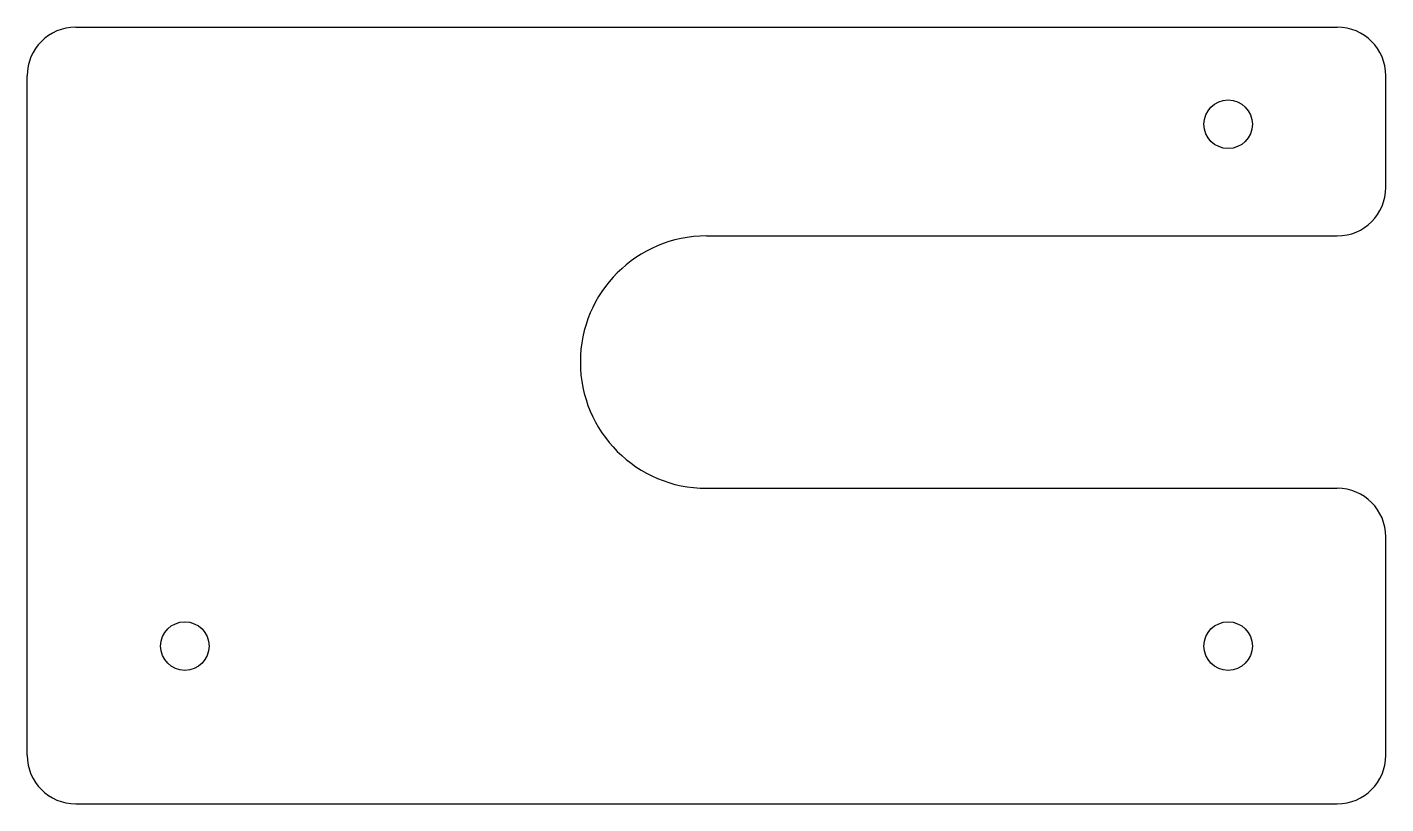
# Model space of a CAD drawing. Extents: x -70 to 70, y 295 to 375.
import ezdxf

# ---------------------------------------------------------------- set-up
doc = ezdxf.new("R2010")
doc.units = 0
doc.layers.add('VISIBLE', color=7, linetype='CONTINUOUS')

msp = doc.modelspace()

# ---------------------------------------------------------------- linework, layer by layer
at = {"layer": 'VISIBLE'}
for p, q in [((-65, 375, 1010), (65, 375, 1010)), ((-70, 300, 1010), (-70, 370, 1010)), ((70, 358.5, 1010), (70, 370, 1010)), ((0, 353.5, 1010), (65, 353.5, 1010)), ((0, 327.5, 1010), (65, 327.5, 1010)), ((70, 300, 1010), (70, 322.5, 1010)), ((-65, 295, 1010), (65, 295, 1010))]:
    msp.add_line(p, q, dxfattribs=at)
for centre in [(53.75, 365, 1010), (-53.75, 311.25, 1010), (53.75, 311.25, 1010)]:
    msp.add_circle(centre, 2.5, dxfattribs=at)
for centre, radius, start, end in [((-65, 370, 1010), 5, 90, 180), ((65, 370, 1010), 5, 0, 90), ((65, 358.5, 1010), 5, 270, 0), ((0, 340.5, 1010), 13, 90, 270), ((65, 322.5, 1010), 5, 0, 90), ((-65, 300, 1010), 5, 180, 270), ((65, 300, 1010), 5, 270, 0)]:
    msp.add_arc(centre, radius, start, end, dxfattribs=at)

doc.saveas('drawing.dxf')
